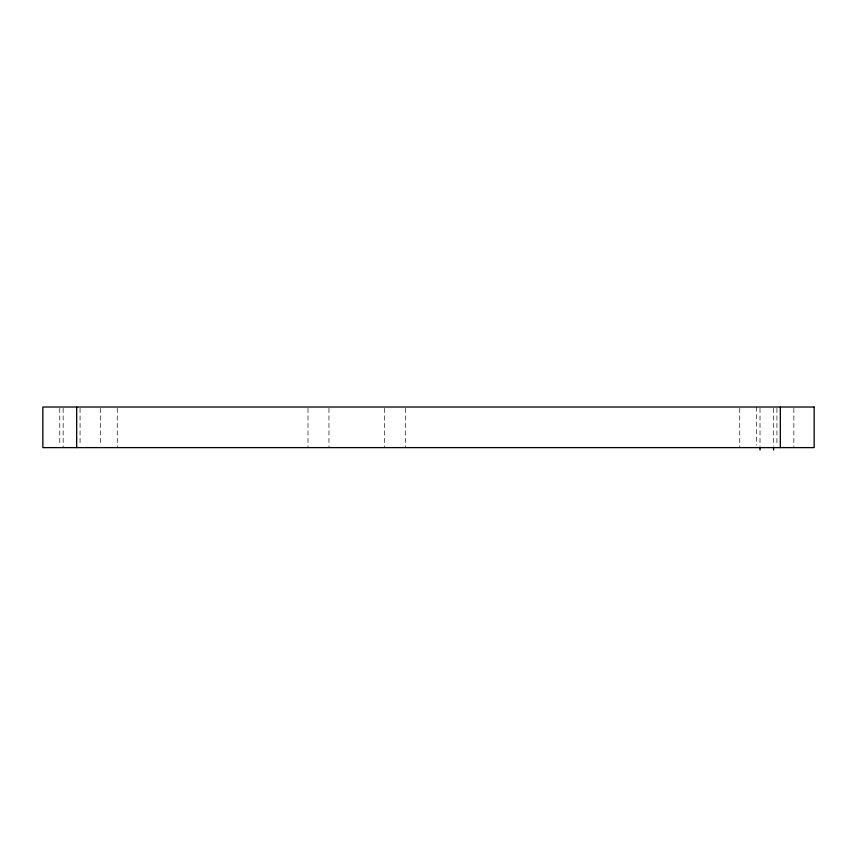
<?xml version="1.0" encoding="UTF-8"?>
<svg xmlns="http://www.w3.org/2000/svg" width="857" height="857" viewBox="0 0 857 857"><rect width="100%" height="100%" fill="white"/><g stroke="black" fill="none" stroke-linecap="round" stroke-linejoin="round"><path stroke-width="0.64" stroke-dasharray="4.29 3.21" d="M793.85 408.328L793.85 447.611M776.935 408.328L776.935 444.997M773.56 408.318L773.56 446.079M760.02 408.318L760.02 446.079M756.645 407.021L756.645 444.997M739.73 408.328L739.73 447.611M405.5 408.328L405.5 447.611M384.525 408.328L384.525 447.611M328.959 408.328L328.959 447.611M307.984 408.328L307.984 447.611M117.27 408.328L117.27 447.611M100.355 408.328L100.355 444.997M80.065 408.328L80.065 444.997M63.15 408.328L63.15 447.611M59.765 408.328L59.765 444.997"/><path stroke-width="1.29" d="M780.32 407.021L780.32 447.611M773.56 447.375L773.56 449.979M760.02 447.375L760.02 449.979M76.68 407.021L76.68 447.611M814.15 407.021L42.85 407.021L42.85 447.611L814.15 447.611L814.15 407.021"/></g></svg>
